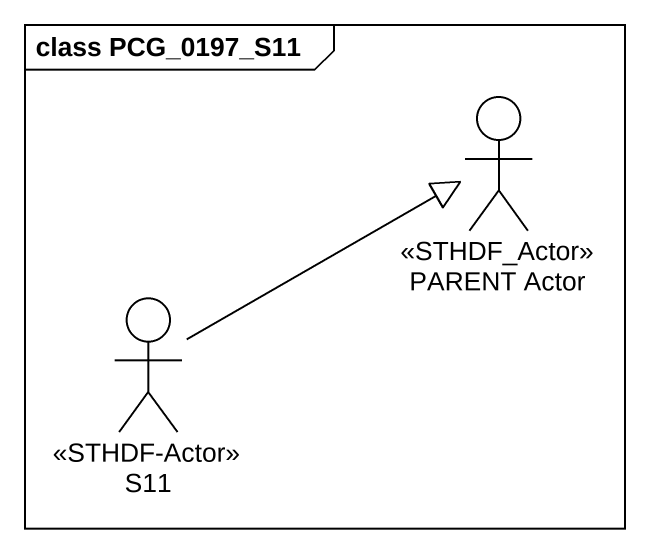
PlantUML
@startuml
mainframe class PCG_0197_S11
actor "PARENT Actor" as PARENT_Actor <<STHDF_Actor>>
actor S11 <<STHDF-Actor>>
S11 -right-|> PARENT_Actor
@enduml
